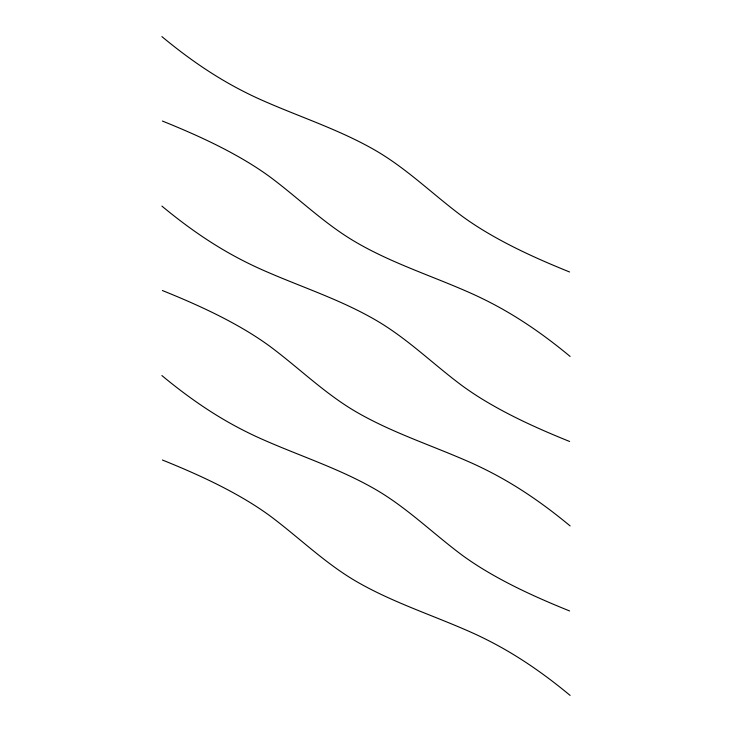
<?xml version="1.0" encoding="UTF-8"?>
<svg xmlns="http://www.w3.org/2000/svg" width="732" height="732" viewBox="0 0 732 732"><rect width="100%" height="100%" fill="white"/><g stroke="black" fill="none" stroke-linecap="round" stroke-linejoin="round"><path stroke-width="1.1" d="M569.597 271.993C539.704 259.915 510.131 246.702 482.571 229.875A373.869 215.849 0 0 1 462.889 216.773C433.033 194.675 406.425 168.031 373.942 149.566C336.976 128.493 296.131 115.757 257.527 98.207A373.869 215.849 0 0 1 234.835 86.843C208.821 72.733 184.629 55.495 161.891 36.6M162.403 121.045C192.296 133.114 221.869 146.336 249.429 163.163A373.869 215.849 0 0 1 269.111 176.266C297.695 197.384 323.187 222.711 353.858 240.993C391.83 263.612 434.433 276.568 474.473 294.831A373.869 215.849 0 0 1 497.165 306.186C523.179 320.296 547.371 337.543 570.109 356.438M569.597 441.469C539.704 429.4 510.131 416.188 482.571 399.361A373.869 215.849 0 0 1 462.889 386.249C434.305 365.14 408.813 339.804 378.142 321.522C340.17 298.903 297.567 285.956 257.527 267.692A373.869 215.849 0 0 1 234.835 256.328C208.821 242.219 184.629 224.971 161.891 206.085M162.403 290.531C192.296 302.6 221.869 315.812 249.429 332.639A373.869 215.849 0 0 1 269.111 345.751C298.967 367.848 325.575 394.484 358.058 412.958C395.024 434.021 435.869 446.758 474.473 464.308A373.869 215.849 0 0 1 497.165 475.672C523.179 489.781 547.371 507.029 570.109 525.915M569.597 610.955C539.704 598.886 510.131 585.664 482.571 568.837A373.869 215.849 0 0 1 462.889 555.734C433.033 533.637 406.425 506.992 373.942 488.528C336.985 467.455 296.121 454.728 257.527 437.169A373.869 215.849 0 0 1 234.835 425.814C208.821 411.704 184.629 394.457 161.891 375.562M162.403 460.007C192.296 472.085 221.869 485.298 249.429 502.125A373.869 215.849 0 0 1 269.111 515.227C298.967 537.325 325.575 563.969 358.058 582.434C395.024 603.507 435.869 616.243 474.473 633.793A373.869 215.849 0 0 1 497.165 645.157C523.179 659.267 547.371 676.505 570.109 695.4"/></g></svg>
